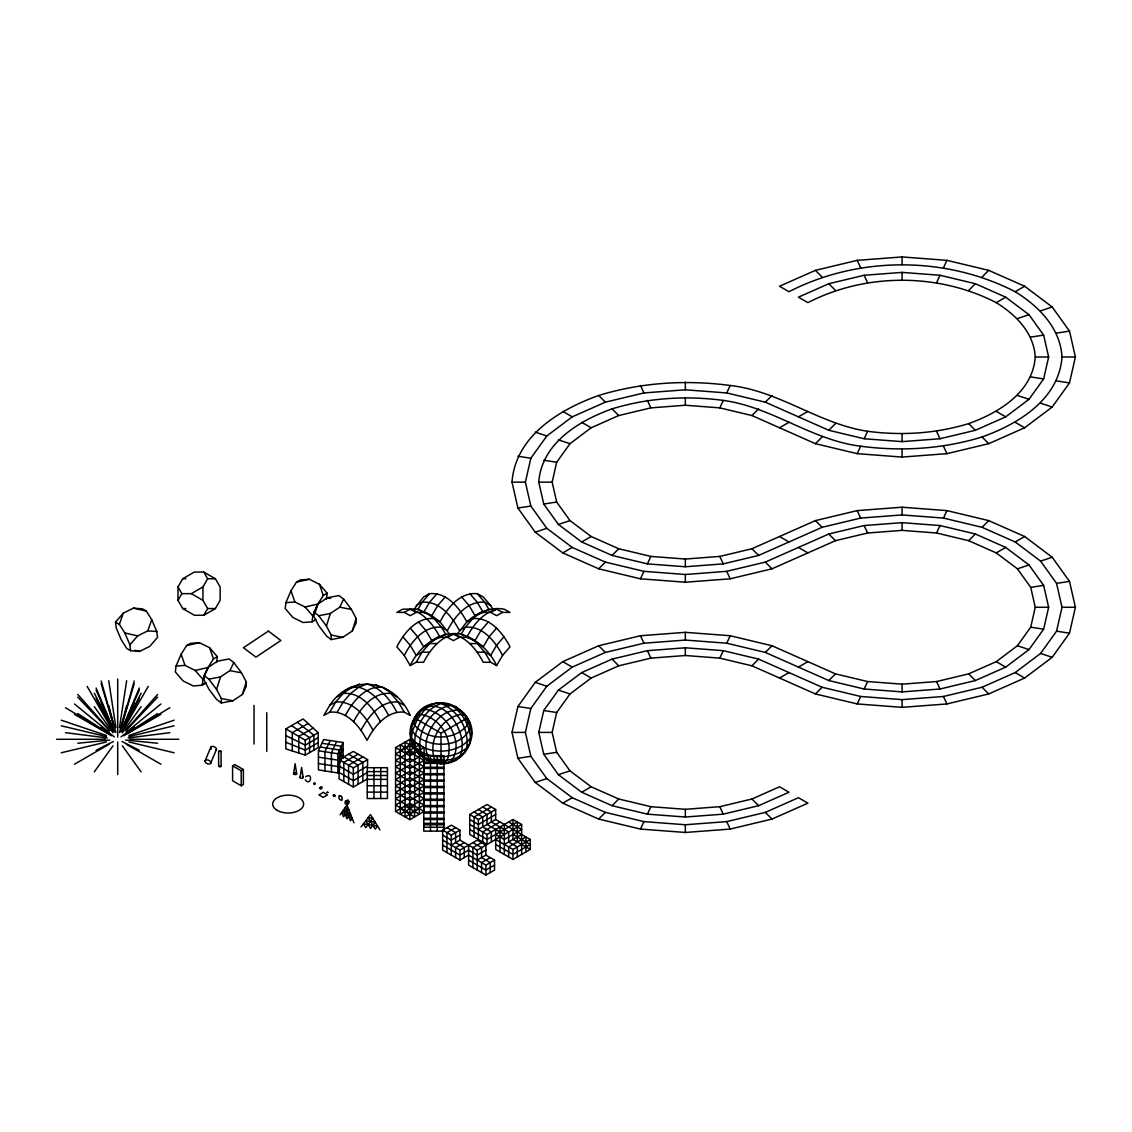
<?xml version="1.0" encoding="UTF-8"?>
<svg xmlns="http://www.w3.org/2000/svg" width="1132" height="1132" viewBox="0 0 1132 1132"><rect width="100%" height="100%" fill="white"/><g stroke="black" fill="none" stroke-linecap="round" stroke-linejoin="round"><path stroke-width="1.5" d="M339.444 799.263C336.6 793.574 344.255 795.895 341.779 800.296M216.594 662.531L217.33 656.659L209.576 647.702L199.402 642.679L190.459 643.372L186.582 645.608L181.134 654.211L176.054 666.083L175.333 671.955L183.073 680.898L193.247 685.935L202.204 685.242L206.066 683.006L202.869 683.742M202.204 685.242L202.925 679.37L208.005 667.498L213.453 658.895L217.33 656.659M326.455 599.097L327.19 593.225L319.436 584.282L309.262 579.244L300.32 579.938L296.442 582.173L290.995 590.777L285.915 602.649L285.193 608.535L292.933 617.478L303.107 622.515L312.064 621.822L315.927 619.586M312.064 621.822L312.786 615.935L317.866 604.063L323.313 595.46L327.19 593.225M411.708 727.098C420.113 681.521 490.467 708.321 467.431 748.464C445.782 785.566 390.285 747.106 417.411 713.811L422.278 709.934M119.483 727.579L126.642 680.728M293.598 773.694L295.127 763.718L296.655 773.694M300.079 777.443L301.607 767.468L303.135 777.443M339.232 795.513L341.496 796.546M218.646 751.308L221.094 751.308L221.094 766.279L219.863 766.987L218.646 766.279L218.646 751.308L221.094 751.308M411.482 728.64L410.435 733.196L412.402 743.922L417.411 752.582L425.703 759.657L435.99 763.308L439.315 762.982M512.004 482.147C515.357 436.174 559.434 409.515 598.672 395.478C641.236 382.432 686.148 379.63 730.197 385.488C779.311 390.936 819.101 423.991 867.607 431.278C901.454 435.778 935.952 433.627 968.667 423.609C998.806 412.812 1032.695 392.337 1035.256 357.005C1033.827 332.737 1015.871 314.767 996.245 302.64C938.343 272.812 865.796 272.812 807.894 302.64L798.428 297.178L828.794 283.722L864.141 275.274L902.077 272.387L940.013 275.274L975.359 283.722L1005.711 297.178L1029.002 314.696L1043.647 335.114L1048.642 357.005L1043.647 378.909L1029.002 399.313L1005.711 416.845L975.359 430.287L940.013 438.749L902.077 441.636L864.141 438.749L828.794 430.287L765.303 402.171L726.73 392.945L685.341 389.804L643.938 392.945L605.365 402.171L572.24 416.845L546.813 435.976L530.837 458.248L525.389 482.147L530.837 506.046L546.813 528.319L572.24 547.435L605.365 562.109L643.938 571.335L685.341 574.49L726.73 571.335L765.303 562.109L828.794 533.993L864.141 525.545L902.077 522.659L940.013 525.545L975.359 533.993L1005.711 547.435L1029.002 564.967L1043.647 585.371L1048.642 607.276L1043.647 629.18L1029.002 649.584L1005.711 667.116L975.359 680.558L940.013 689.006L902.077 691.893L864.141 689.006L828.794 680.558L765.303 652.428L726.73 643.217L685.341 640.061L643.938 643.217L605.365 652.428L572.24 667.116L546.813 686.233L530.837 708.505L525.389 732.404L530.837 756.303L546.813 778.575L572.24 797.706L605.365 812.38L643.938 821.606L685.341 824.747L726.73 821.606L765.303 812.38L798.428 797.706L807.894 803.168L771.996 819.073L730.197 829.063L685.341 832.473L640.471 829.063L598.672 819.073L562.774 803.168L535.224 782.438L517.918 758.313L512.004 732.404L517.918 706.51L535.224 682.37L562.774 661.654L598.672 645.749L640.471 635.745L685.341 632.335L730.197 635.745L771.996 645.749L835.473 673.865L867.607 681.549L902.077 684.167L936.546 681.549L968.667 673.865L996.245 661.654L1017.413 645.721L1030.728 627.17L1035.256 607.276L1030.728 587.367L1017.413 568.83L996.245 552.897L968.667 540.686L936.546 533.002L902.077 530.384L867.607 533.002L835.473 540.686L771.996 568.802L730.197 578.806L685.341 582.216L640.471 578.806L598.672 568.802L562.774 552.897L535.224 532.182L517.918 508.042L512.004 482.147L525.389 482.147M468.238 744.913L467.431 748.464L464.757 750.955M538.761 482.147C541.591 443.277 578.877 420.736 612.044 408.864C648.042 397.827 686.02 395.464 723.263 400.403C772.01 406.982 811.729 440.235 860.674 446.206C901.327 451.611 942.772 449.022 982.052 436.98C1018.248 424.033 1058.929 399.426 1062.014 357.005C1060.302 327.856 1038.737 306.277 1015.178 291.716C945.644 255.903 858.509 255.903 788.976 291.716L779.509 286.255L815.408 270.35L857.207 260.346L902.077 256.936L946.932 260.346L988.731 270.35L1024.63 286.255L1052.18 306.97L1069.499 331.11L1075.4 357.005L1069.499 382.913L1052.18 407.039L1024.63 427.769L988.731 443.673L946.932 453.663L902.077 457.073L857.207 453.663L815.408 443.673L751.931 415.543L719.811 407.874L685.341 405.242L650.858 407.874L618.737 415.543L591.159 427.769L569.99 443.687L556.689 462.238L552.147 482.147L556.689 502.042L569.99 520.593L591.159 536.511L618.737 548.737L650.858 556.42L685.341 559.038L719.811 556.42L751.931 548.737L815.408 520.607L857.207 510.617L902.077 507.207L946.932 510.617L988.731 520.607L1024.63 536.511L1052.18 557.241L1069.499 581.381L1075.4 607.276L1069.499 633.17L1052.18 657.31L1024.63 678.04L988.731 693.944L946.932 703.934L902.077 707.344L857.207 703.934L815.408 693.944L751.931 665.814L719.811 658.131L685.341 655.513L650.858 658.131L618.737 665.814L591.159 678.04L569.99 693.958L556.689 712.509L552.147 732.404L556.689 752.313L569.99 770.85L591.159 786.782L618.737 799.008L650.858 806.677L685.341 809.309L719.811 806.677L751.931 799.008L779.509 786.782L788.976 792.244L758.624 805.687L723.263 814.149L685.341 817.021L647.405 814.149L612.044 805.687L581.692 792.244L558.401 774.712L543.756 754.308L538.761 732.404L543.756 710.5L558.401 690.096L581.692 672.578L612.044 659.121L647.405 650.674L685.341 647.787L723.263 650.674L758.624 659.121L822.101 687.251L860.674 696.477L902.077 699.618L943.465 696.477L982.052 687.251L1015.178 672.578L1040.591 653.447L1056.566 631.175L1062.014 607.276L1056.566 583.376L1040.591 561.104L1015.178 541.973L982.052 527.3L943.465 518.074L902.077 514.933L860.674 518.074L822.101 527.3L758.624 555.43L723.263 563.878L685.341 566.764L647.405 563.878L612.044 555.43L581.692 541.973L558.401 524.456L543.756 504.037L538.761 482.147L552.147 482.147M119.483 732.56L126.642 705.675M120.997 727.621L134.227 680.969M120.997 728.159L134.227 683.657M207.029 670.639L208.005 667.498L217.443 661.201L229.074 658.966L233.786 662.531L241.54 672.861L246.267 681.889L246.267 686.36L242.39 694.454L232.937 700.75L221.32 702.986L216.594 699.42L208.854 689.091L204.128 680.063L204.128 675.592L208.005 667.498L195.185 670.427L184.997 665.39L176.054 666.083M221.32 702.986L221.32 698.515L216.594 689.487L220.471 676.922L229.923 670.625L233.786 662.531M242.39 694.454L246.267 681.889M314.951 613.487L317.866 604.063L327.304 597.767L338.935 595.531L343.647 599.097L351.401 609.426L356.127 618.454L356.127 622.925L352.25 631.019L342.798 637.316L331.181 639.566L326.455 635.986L318.715 625.656L313.988 616.629L313.988 612.157L317.866 604.063L305.046 606.993L294.858 601.969L285.915 602.649M331.181 639.566L331.181 635.08L326.455 626.067L330.332 613.487L339.784 607.191L343.647 599.097M352.25 631.019L356.127 618.454M130.633 650.702L129.897 644.83L124.831 632.958L119.384 624.355L123.246 613.176L133.434 608.139L142.377 608.832L146.254 611.068L151.702 619.671L156.782 631.543L157.504 637.415L149.764 646.372L139.576 651.395L130.633 650.702L126.756 648.466L121.308 639.863L116.228 627.991L115.506 622.119L123.246 613.176M129.897 644.83L137.651 635.887L147.825 630.849L151.702 619.671M205.048 761.001L210.849 747.106M210.637 763.35A3.056 1.854 22.6 0 0 207.524 759.926A3.056 1.854 22.6 0 0 205.656 762.586A3.056 1.854 22.6 0 0 210.637 763.35L216.438 749.441M122.015 729.036L139.293 688.03M423.425 708.873C446.22 695.303 470.233 737.3 459.691 756.473C448.046 761.963 433.91 761.963 422.278 756.473C413.35 736.338 429.877 707.698 451.781 705.363C462.351 712.707 469.426 724.947 470.488 737.767C457.512 755.568 424.458 755.568 411.482 737.767L412.402 731.244L411.411 726.857L420.694 710.755L424.995 709.439L430.188 705.363L435.99 703.085L445.98 703.085L456.253 706.75L464.559 713.811L469.568 722.471L471.535 733.196L469.568 743.922L464.559 752.582L456.253 759.657L445.98 763.308L442.654 762.982M469.398 742.224L470.558 739.55M122.015 729.447L139.293 690.081M120.997 731.979L134.227 702.746M320.172 747.007L339.642 750.021L339.642 769.18L337.902 772.93L318.432 769.916L318.432 750.757L323.653 739.521L343.123 742.535L343.123 758.497M330.148 740.526L324.926 751.761L324.926 770.92M336.629 741.531L331.421 752.766L331.421 771.925M337.902 772.93L337.902 753.771L343.123 742.535M343.123 748.917L337.902 760.152L318.432 757.138M343.123 755.299L337.902 766.548L318.432 763.534M640.471 578.806L643.938 571.335M647.405 563.878L650.858 556.42M719.811 407.874L723.263 400.403M726.73 392.945L730.197 385.488M640.471 829.063L643.938 821.606M647.405 814.149L650.858 806.677M719.811 658.131L723.263 650.674M726.73 643.217L730.197 635.745M857.207 453.663L860.674 446.206M864.141 438.749L867.607 431.278M936.546 282.731L940.013 275.274M943.465 267.817L946.932 260.346M857.207 703.934L860.674 696.477M864.141 689.006L867.607 681.549M936.546 533.002L940.013 525.545M943.465 518.074L946.932 510.617M122.369 730.069L141.076 693.194M122.015 731.102L139.293 698.359M177.993 586.942L182.719 578.763L194.336 572.056L203.788 572.056L215.405 578.763L220.132 586.942L220.132 600.356L215.405 608.549L203.788 615.256L194.336 615.256L182.719 608.549L177.993 600.356L177.993 586.942L181.87 593.649L191.308 593.649L202.939 586.942L207.651 578.763L215.405 578.763M177.993 600.356L181.87 593.649M123.798 728.697L148.25 686.374M203.788 615.256L207.651 608.549L202.939 600.356L202.939 586.942M329.766 705.293L323.809 715.438L329.766 712.17C347.156 710.5 359.778 726.503 367.009 740.37C374.239 726.503 386.861 710.5 404.251 712.17L410.208 715.438C395.21 680.459 351.868 671.87 329.766 705.293L335.709 702.038L343.152 693.449L351.359 687.223L358.802 687.223L367.009 683.969C380.861 687.902 390.483 699.817 396.823 712.17M329.766 712.17L335.709 702.038C353.099 700.368 365.721 716.372 372.966 730.239M337.195 712.17L343.152 702.038L350.58 693.449L358.802 687.223C372.654 691.157 382.276 703.085 388.616 715.438M345.401 715.438C352.646 701.571 365.268 685.567 382.658 687.223L396.823 696.718M413.605 609.879L423.594 596.946L429.552 593.677C446.942 592.008 459.564 608.025 466.794 621.893L456.804 634.811M417.864 609.511L422.109 602.266L429.552 593.677M450.012 634.811L440.023 621.893L434.065 618.624C416.675 616.954 404.053 632.958 396.823 646.825L404.251 655.414L410.208 665.545L416.166 662.291L423.594 662.291C429.934 649.938 439.556 638.009 453.408 634.076C467.261 638.009 476.883 649.938 483.223 662.291L490.665 662.291L496.608 665.545L502.566 655.414L509.994 646.825C502.764 632.958 490.142 616.954 472.752 618.624L466.794 621.893C476.997 612.794 490.114 606.667 504.051 609.143L509.994 612.398L502.566 612.398L496.608 615.667L490.665 612.398L480.958 612.398L472.752 618.624L465.309 627.213L461.064 634.444M353.623 721.65C360.853 707.783 373.475 691.779 390.865 693.449L398.308 702.038L404.251 712.17M404.251 655.414C411.496 641.547 424.118 625.543 441.508 627.213L447.451 630.467C454.696 616.6 467.318 600.597 484.708 602.266L490.665 605.535L493.212 609.879M361.051 730.239C368.296 716.372 380.918 700.368 398.308 702.038L404.251 705.293M410.208 665.545C419.194 646.726 438.891 630.425 460.851 634.076C476.629 638.915 489.59 650.688 496.608 665.545M416.166 662.291L422.109 652.145L429.552 643.57L437.759 637.344L447.451 637.344L453.408 640.613L459.366 637.344L469.058 637.344L483.223 646.825L489.18 636.693L496.608 628.104M340.095 814.828L347 804.994L353.92 822.808M94.31 771.868L113.016 745.804M122.369 732.772L141.076 706.693M463.016 753.304L461.262 755.638L458.403 756.53M361.051 826.926L370.489 814.559L379.928 829.855M436.98 593.677L429.552 602.266L423.594 612.398L431.816 615.667L440.023 621.893C447.253 608.025 459.875 592.008 477.265 593.677L483.223 596.946L490.665 605.535M445.201 596.946L437.759 605.535L431.816 615.667L417.637 609.143L402.78 609.143L396.823 612.398L404.251 612.398L410.208 615.667L416.166 612.398L425.858 612.398L434.065 618.624L441.508 627.213L445.753 634.444M488.401 621.893L480.958 630.467L475.015 640.613L466.794 637.344C473.134 624.991 482.756 613.077 496.608 609.143L502.566 612.398M504.051 636.693L496.608 645.282L490.665 655.414L484.708 652.145L477.265 643.57L469.837 643.57M125.68 730.324L157.603 694.468M125.68 730.862L157.603 697.156M598.672 568.802L605.365 562.109M612.044 555.43L618.737 548.737M751.931 415.543L758.624 408.864M765.303 402.171L771.996 395.478M815.408 443.673L822.101 436.98M828.794 430.287L835.473 423.609M968.667 290.415L975.359 283.722M982.052 277.043L988.731 270.35M598.672 819.073L605.365 812.38M612.044 805.687L618.737 799.008M751.931 665.814L758.624 659.121M765.303 652.428L771.996 645.749M815.408 693.944L822.101 687.251M828.794 680.558L835.473 673.865M968.667 540.686L975.359 533.993M982.052 527.3L988.731 520.607M305.739 776.75C313.451 771.486 310.833 787.235 305.23 779.764M126.331 732.234L160.9 704.005M120.997 736.833L134.227 727.055M125.68 734.144L157.603 713.556M128.128 732.97L169.842 707.726M74.5 764.227L109.054 744.276M123.798 735.758L160.9 714.349M562.774 552.897L572.24 547.435M581.692 541.973L591.159 536.511M779.509 427.769L788.976 422.307M798.428 416.845L807.894 411.383M996.245 302.64L1005.711 297.178M1015.178 291.716L1024.63 286.255M285.816 728.923L303.093 718.947L318.219 732.659L318.219 747.629L305.258 755.115L285.816 748.875L285.816 728.923L305.258 740.144L318.219 732.659M232.584 765.798L234.734 764.553L243.38 769.534L243.38 784.504L241.215 785.75L232.584 780.755L232.584 765.798L241.215 770.779L243.38 769.534M308.145 723.518L292.297 732.659L292.297 750.955M313.182 728.088L298.777 736.408L298.777 753.035M318.219 737.654L305.258 745.139L285.816 735.574M318.219 742.634L305.258 750.12L285.816 742.224M367.589 778.816L353.325 787.051L339.076 778.816L339.076 759.657L353.325 751.436L367.589 759.657L367.589 766.053L353.325 774.274L339.076 766.053M358.08 754.181L343.831 762.402L343.831 781.561M362.834 756.926L348.585 765.147L348.585 784.306M339.076 759.657L353.325 767.892L367.589 759.657M395.577 747.587L409.841 739.366L424.09 747.587L424.09 811.446L409.841 819.667L395.577 811.446L395.577 747.587L409.841 755.822L424.09 747.587M400.332 750.332L414.595 742.111L414.595 816.936L400.332 808.701M367.589 772.434L353.325 780.67L339.076 772.434M405.086 753.077L419.335 744.842L419.335 814.191L405.086 805.956M415.84 718.678L440.985 733.196L466.129 718.678L470.558 726.857C463.257 749.342 424.995 749.158 412.402 731.244L417.213 719.471L424.995 709.439C446.815 711.377 466.101 744.432 450.281 761.992L440.985 763.732L431.688 761.992C415.005 744.205 437.518 705.208 461.262 710.755L467.431 717.929L468.238 721.494L467.431 725.046C454.371 740.965 427.599 740.965 414.538 725.046L413.732 721.494L414.538 717.929L417.213 715.452L420.694 714.377C441.013 717.73 454.399 740.922 447.14 760.18L444.466 762.657L437.49 762.657L434.815 760.18C427.571 740.922 440.956 717.73 461.262 714.377L464.757 715.452L466.129 718.678M334.096 795.598L334.874 796.15L333.926 794.692L333.586 796.291L334.28 795.895M334.789 795.202L334.789 796.192L333.148 795.145L334.096 796.588M341.44 800.395L339.614 799.404M346.972 804.696L346.972 802.56L348.812 801.498L347.892 799.899L345.133 801.498L345.133 803.621L346.972 804.696L348.812 803.621L348.812 801.498M395.577 811.446L409.841 803.211L424.09 811.446M414.595 805.956L400.332 814.191L400.332 744.842L414.595 753.077M419.335 808.701L405.086 816.936L405.086 742.111L419.335 750.332M468.577 855.084L459.932 860.065L442.654 850.09L442.654 830.138L451.3 825.157L459.932 830.138L459.932 840.114L451.3 845.109M521.626 854.434L521.626 824.506L487.015 844.43L469.738 834.454L469.738 814.502L487.015 804.527L495.66 809.507L495.66 819.483L530.271 839.463L530.271 849.439L512.98 859.429L495.703 849.439L495.66 829.473M455.616 827.648L446.97 832.628L446.97 852.594M491.345 807.017L474.067 816.993L474.067 836.944M442.654 830.138L451.3 835.133L459.932 830.138M469.738 814.502L478.383 819.483L495.66 809.507M459.932 835.133L451.3 840.114L442.654 835.133M495.66 814.502L478.383 824.478L469.738 819.483M478.383 829.473L495.66 819.483M464.247 842.604L455.616 847.599L455.616 857.575M499.976 821.988L482.699 831.963L482.699 841.939M442.654 840.114L459.932 850.09L477.251 840.142L485.897 845.137L485.897 855.113L477.251 860.094M469.738 824.478L487.015 834.454L512.98 819.511L521.626 824.506M481.581 842.633L472.935 847.627L472.935 867.579M459.932 840.114L477.251 850.118L485.897 845.137M562.774 803.168L572.24 797.706M581.692 792.244L591.159 786.782M779.509 678.04L788.976 672.578M798.428 667.116L807.894 661.654M996.245 552.897L1005.711 547.435M1015.178 541.973L1024.63 536.511M485.897 850.118L477.251 855.113L468.62 850.118L459.932 855.084L442.654 845.109M504.348 844.458L521.626 834.482M490.213 857.603L481.581 862.584L481.581 872.56M468.62 855.113L485.897 865.089L494.543 860.094L494.543 870.069L485.897 875.064L468.62 865.089L468.577 845.109M495.703 839.463L512.98 849.439L530.271 839.463M494.543 865.089L485.897 870.069L468.62 860.094M416.166 605.535L422.109 602.266C439.499 600.597 452.121 616.6 459.366 630.467L465.309 627.213C482.699 625.543 495.321 641.547 502.566 655.414M404.251 612.398L410.208 609.143C424.061 613.077 433.683 624.991 440.023 637.344L431.816 640.613L425.858 630.467L418.43 621.893M484.708 611.591L489.18 609.143M441.508 636.524L445.98 634.076M355.108 686.417L359.58 683.969M490.665 612.398L496.608 609.143M337.195 696.718L343.152 693.449C360.542 691.779 373.164 707.783 380.394 721.65M447.451 637.344L453.408 634.076L459.366 637.344M96.093 750.304L113.37 741.488M345.401 690.492L353.623 687.223M128.977 735.46L174.144 720.193M1017.413 318.559L1029.002 314.696M1040.591 310.833L1052.18 306.97M535.224 532.182L546.813 528.319M558.401 524.456L569.99 520.593M1017.413 568.83L1029.002 564.967M1040.591 561.104L1052.18 557.241M535.224 782.438L546.813 778.575M558.401 774.712L569.99 770.85M438.664 703.382L440.985 702.661L443.305 703.382M61.255 752.78L106.408 741.984M128.977 736.592L174.144 725.782M296.442 582.173L309.262 579.244M186.582 645.608L199.402 642.679M313.988 612.157L318.715 615.737L330.332 613.487M204.128 675.592L208.854 679.158L220.471 676.922M1030.728 337.11L1043.647 335.114M1056.566 333.105L1069.499 331.11M517.918 508.042L530.837 506.046M543.756 504.037L556.689 502.042M1030.728 587.367L1043.647 585.371M1056.566 583.376L1069.499 581.381M517.918 758.313L530.837 756.303M543.756 754.308L556.689 752.313M128.128 737.965L169.842 732.673M431.688 704.415L434.589 704.076M77.783 743.243L109.719 740.073M1035.256 357.005L1048.642 357.005M1062.014 357.005L1075.4 357.005M182.719 578.763L185.818 578.763M1035.256 607.276L1048.642 607.276M1062.014 607.276L1075.4 607.276M182.719 608.549L185.818 608.549M207.651 608.549L215.405 608.549M436.98 643.57L429.552 643.57L423.594 646.825L417.637 636.693L410.208 628.104M429.552 652.145L422.109 652.145L416.166 655.414L410.208 645.282L402.78 636.693M477.265 652.145L484.708 652.145L490.665 662.291M512.004 732.404L525.389 732.404M538.761 732.404L552.147 732.404M56.6 739.281L105.474 739.281M129.911 739.281L178.785 739.281M423.778 759.515L443.942 759.515M423.778 762.02L443.942 762.02M423.778 763.393L443.942 763.393M423.778 767.284L443.942 767.284M423.778 768.416L443.942 768.416M367.263 771.585L387.427 771.585M423.778 773.665L443.942 773.665M423.778 774.797L443.942 774.797M367.263 775.477L387.427 775.477M367.263 779.354L387.427 779.354M423.778 780.047L443.942 780.047M423.778 781.179L443.942 781.179M367.263 785.735L387.427 785.735M423.778 786.429L443.942 786.429M423.778 787.561L443.942 787.561M367.263 792.117L387.427 792.117M423.778 792.824L443.942 792.824M423.778 793.957L443.942 793.957M423.778 799.206L443.942 799.206M423.778 800.338L443.942 800.338M423.778 805.588L443.942 805.588M423.778 806.72L443.942 806.72M423.778 811.969L443.942 811.969M423.778 813.101L443.942 813.101M423.778 818.365L443.942 818.365M423.778 819.497L443.942 819.497M423.778 823.374L443.942 823.374M423.778 824.747L443.942 824.747M423.778 827.251L443.942 827.251M443.942 831.129L423.778 831.129L423.778 755.638L443.942 755.638L443.942 829.841M147.825 630.849L156.782 631.543M125.68 740.073L157.603 743.243M445.923 703.906L450.281 704.415M65.543 732.673L107.271 737.965M1030.728 376.914L1043.647 378.909M1056.566 380.904L1069.499 382.913M517.918 456.238L530.837 458.248M543.756 460.243L556.689 462.238M1030.728 627.17L1043.647 629.18M1056.566 631.175L1069.499 633.17M517.918 706.51L530.837 708.505M543.756 710.5L556.689 712.509M321.913 743.257L341.383 746.271L341.383 759.048M318.432 750.757L337.902 753.771M327.304 597.767L330.629 598.404M339.784 607.191L351.401 609.426M331.181 635.08L342.798 637.316M229.923 670.625L241.54 672.861M221.32 698.515L232.937 700.75M133.434 608.139L146.254 611.068M124.831 632.958L137.651 635.887M134.779 650.306L139.576 651.395M61.255 725.782L106.408 736.592M128.977 741.984L174.144 752.78M220.188 765.6L221.094 766.279M1017.413 395.45L1029.002 399.313M1040.591 403.176L1052.18 407.039M535.224 432.113L546.813 435.976M558.401 439.839L569.99 443.687M1017.413 645.721L1029.002 649.584M1040.591 653.447L1052.18 657.31M535.224 682.37L546.813 686.233M558.401 690.096L569.99 693.958M61.255 720.193L106.408 735.46M385.319 689.19L388.616 690.492M122.015 741.488L139.293 750.304M417.637 609.143L422.109 611.591M460.851 634.076L463.823 635.717M410.208 609.143L416.166 612.398M375.937 684.775L378.909 686.417M996.245 411.383L1005.711 416.845M1015.178 422.307L1024.63 427.769M562.774 411.383L572.24 416.845M581.692 422.307L591.159 427.769M779.509 536.511L788.976 541.973M798.428 547.435L807.894 552.897M996.245 661.654L1005.711 667.116M1015.178 672.578L1024.63 678.04M562.774 661.654L572.24 667.116M581.692 672.578L591.159 678.04M191.308 593.649L202.939 600.356M482.699 807.017L491.345 812.012L491.345 821.988L508.664 831.992L508.664 841.967L517.31 846.948L517.31 856.924M508.664 822.002L521.626 829.487L504.348 839.463L495.703 834.482M478.383 809.507L487.015 814.502L487.015 824.478L504.348 834.482M474.067 812.012L482.699 816.993L482.699 826.968L491.345 831.963L491.345 841.939M512.98 834.482L530.271 844.458L512.98 854.434L495.703 844.458M530.271 849.439L512.98 839.463L512.98 819.511M348.585 754.181L362.834 762.402L362.834 781.561M115.506 622.119L119.384 624.355M343.831 756.926L358.08 765.147L358.08 784.306M469.738 829.473L487.015 839.449L517.31 822.002L517.31 841.967M446.97 827.648L455.616 832.628L455.616 842.604L464.247 847.599L464.247 857.575M472.935 842.633L481.581 847.627L481.581 857.603L490.213 862.584L490.213 872.56M485.897 855.113L494.543 860.094M74.5 714.349L111.587 735.758M126.331 744.276L160.9 764.227M65.543 707.726L107.271 732.97M77.783 713.556L109.719 734.144M291.575 725.598L309.574 737.654L309.574 752.624M101.158 727.055L114.389 736.833M297.334 722.273L313.904 735.163L313.904 750.12M74.5 704.005L109.054 732.234M815.408 270.35L822.101 277.043M828.794 283.722L835.473 290.415M968.667 423.609L975.359 430.287M982.052 436.98L988.731 443.673M815.408 520.607L822.101 527.3M828.794 533.993L835.473 540.686M968.667 673.865L975.359 680.558M982.052 687.251L988.731 693.944M598.672 395.478L605.365 402.171M612.044 408.864L618.737 415.543M751.931 548.737L758.624 555.43M765.303 562.109L771.996 568.802M598.672 645.749L605.365 652.428M612.044 659.121L618.737 665.814M751.931 799.008L758.624 805.687M765.303 812.38L771.996 819.073M77.783 697.156L109.719 730.862M77.783 694.468L109.719 730.324M477.265 593.677L484.708 602.266L488.953 609.511M469.837 593.677L477.265 602.266L483.223 612.398L475.015 615.667L469.058 605.535L461.63 596.946M305.046 606.993L312.786 615.935M195.185 670.427L202.925 679.37M318.715 615.737L326.455 626.067M208.854 679.158L216.594 689.487M420.694 755.638L414.538 748.464L414.001 746.101M94.31 706.693L113.016 732.772M122.369 745.804L141.076 771.868M346.052 800.961L346.972 802.56M203.788 572.056L207.651 578.763M87.15 686.374L111.587 728.697M96.093 698.359L113.37 731.102M94.31 693.194L113.016 730.069M857.207 260.346L860.674 267.817M864.141 275.274L867.607 282.731M936.546 431.278L940.013 438.749M943.465 446.206L946.932 453.663M857.207 510.617L860.674 518.074M864.141 525.545L867.607 533.002M936.546 681.549L940.013 689.006M943.465 696.477L946.932 703.934M640.471 385.488L643.938 392.945M647.405 400.403L650.858 407.874M719.811 556.42L723.263 563.878M726.73 571.335L730.197 578.806M640.471 635.745L643.938 643.217M647.405 650.674L650.858 658.131M719.811 806.677L723.263 814.149M726.73 821.606L730.197 829.063M101.158 702.746L114.389 731.979M96.093 690.081L113.37 729.447M411.411 739.55L412.572 742.224M96.093 688.03L113.37 729.036M319.436 584.282L323.313 595.46M290.995 590.777L294.858 601.969M209.576 647.702L213.453 658.895M181.134 654.211L184.997 665.39M101.158 683.657L114.389 728.159M101.158 680.969L114.389 727.621M108.743 705.675L115.903 732.56M108.743 680.728L115.903 727.579M902.077 256.936L902.077 264.662M902.077 272.387L902.077 280.113M902.077 433.91L902.077 441.636M902.077 449.347L902.077 457.073M902.077 507.207L902.077 514.933M902.077 522.659L902.077 530.384M902.077 684.167L902.077 691.893M902.077 699.618L902.077 707.344M685.341 382.078L685.341 389.804M685.341 397.516L685.341 405.242M685.341 559.038L685.341 566.764M685.341 574.49L685.341 582.216M685.341 632.335L685.341 640.061M685.341 647.787L685.341 655.513M685.341 809.309L685.341 817.021M685.341 824.747L685.341 832.473M525.941 851.943L525.941 836.972L508.664 846.948L508.664 856.924M512.98 849.439L512.98 859.429M504.306 824.478L504.348 854.434M499.976 826.968L500.019 851.943M487.015 834.454L487.015 844.43M485.897 865.089L485.897 875.064M478.383 819.483L478.383 839.449M477.251 850.118L477.251 870.069M459.932 850.09L459.932 860.065M451.3 835.133L451.3 855.084M440.985 733.196L440.985 762.232M437.221 755.638L437.221 831.129M430.5 755.638L430.5 831.129M409.841 739.366L409.841 819.667M380.706 767.708L380.706 798.513M373.985 767.708L373.985 798.513M353.325 767.892L353.325 787.051M305.258 740.144L305.258 755.115M266.742 712.679L266.742 751.393M254.035 705.349L254.035 744.064M241.215 770.779L241.215 785.75M117.7 679.073L117.7 737.215M117.7 741.984L117.7 774.557M302.697 776.821A1.528 0.877 0 0 1 302.697 778.066A1.528 0.877 0 0 1 300.532 778.066A1.528 0.877 0 0 1 300.532 776.821M295.891 772.93A1.528 0.877 0 0 1 296.216 774.316A1.528 0.877 0 0 1 293.811 774.132A1.528 0.877 0 0 1 294.73 772.845M211.274 749.129A3.056 1.854 22.6 0 1 211.557 746.582A3.056 1.854 22.6 0 1 215.49 747.53A3.056 1.854 22.6 0 1 215.887 750.233M415.331 735.319L414.524 742.026L415.331 748.011C429.41 759.6 452.545 759.6 466.639 748.011C469.638 730.013 458.064 709.976 440.985 703.58C427.344 708.25 418.642 721.848 415.331 735.319M313.691 783.486C314.937 786.924 316.323 780.868 313.691 783.486M319.733 787.971C320.993 791.381 322.337 785.41 319.733 787.971M320.597 787.476C321.842 790.886 323.228 784.901 320.597 787.476M327.091 792.329L327.997 792.4L327.091 792.329M348.741 809.451L343.548 816.823L341.822 812.38L352.194 818.365L350.467 820.813L345.274 807.456L348.741 809.451M350.467 813.908L347 818.818L343.548 809.918L350.467 813.908M372.853 818.394L365.763 827.662L363.414 823.841L377.564 826.035L375.216 829.119L368.126 817.658L372.853 818.394M375.216 822.214L370.489 828.383L365.763 820.742L375.216 822.214M268.397 631.09L243.451 647.716L255.931 657.14L280.863 640.514L268.397 631.09M323.214 792.4L318.899 794.905L323.214 797.395L327.53 794.905L323.214 792.4M409.841 745.747L395.577 753.983L409.841 762.204L424.09 753.983L409.841 745.747M334.449 795.004L333.756 796.39L334.449 795.004M409.841 752.129L395.577 760.364L409.841 768.586L424.09 760.364L409.841 752.129M409.841 758.511L395.577 766.746L409.841 774.981L424.09 766.746L409.841 758.511M409.841 764.907L395.577 773.128L409.841 781.363L424.09 773.128L409.841 764.907M409.841 771.288L395.577 779.524L409.841 787.745L424.09 779.524L409.841 771.288M409.841 777.67L395.577 785.905L409.841 794.126L424.09 785.905L409.841 777.67M409.841 784.052L395.577 792.287L409.841 800.522L424.09 792.287L409.841 784.052M409.841 790.447L395.577 798.668L409.841 806.904L424.09 798.668L409.841 790.447M409.841 796.829L395.577 805.064L409.841 813.285L424.09 805.064L409.841 796.829M387.427 767.708L367.263 767.708L367.263 798.513L387.427 798.513L387.427 767.708M277.227 810.385A15.466 8.929 0 0 0 303.093 806.38A15.466 8.929 0 0 0 284.16 795.442A15.466 8.929 0 0 0 277.227 810.385"/></g></svg>
